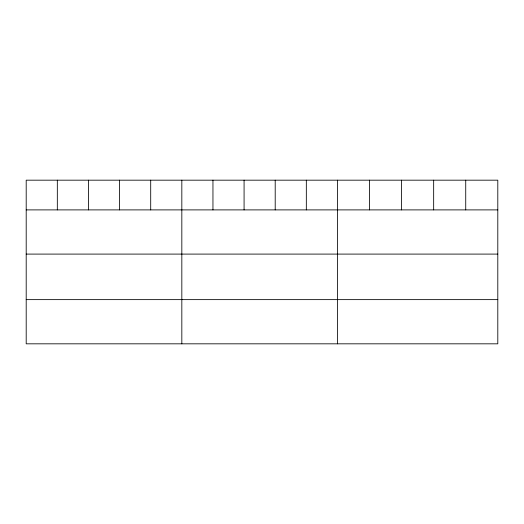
<?xml version="1.0" encoding="UTF-8"?>
<svg xmlns="http://www.w3.org/2000/svg" width="524" height="524" viewBox="0 0 524 524"><rect width="100%" height="100%" fill="white"/><g stroke="black" fill="none" stroke-linecap="round" stroke-linejoin="round"><path stroke-width="0.79" d="M497.8 209.895L497.8 343.823L26.2 343.823L26.2 180.177L497.8 180.177L497.8 209.895L26.2 209.895M26.2 254.094L497.8 254.094M26.2 299.63L497.8 299.63M465.731 180.177L465.731 209.895M433.662 180.177L433.662 209.895M401.594 180.177L401.594 209.895M369.525 180.177L369.525 209.895M337.456 180.177L337.456 343.823M306.33 180.177L306.33 209.895M275.205 180.177L275.205 209.895M244.079 180.177L244.079 209.895M212.954 180.177L212.954 209.895M181.828 180.177L181.828 343.823M150.702 180.177L150.702 209.895M119.577 180.177L119.577 209.895M88.451 180.177L88.451 209.895M57.326 180.177L57.326 209.895"/></g></svg>
